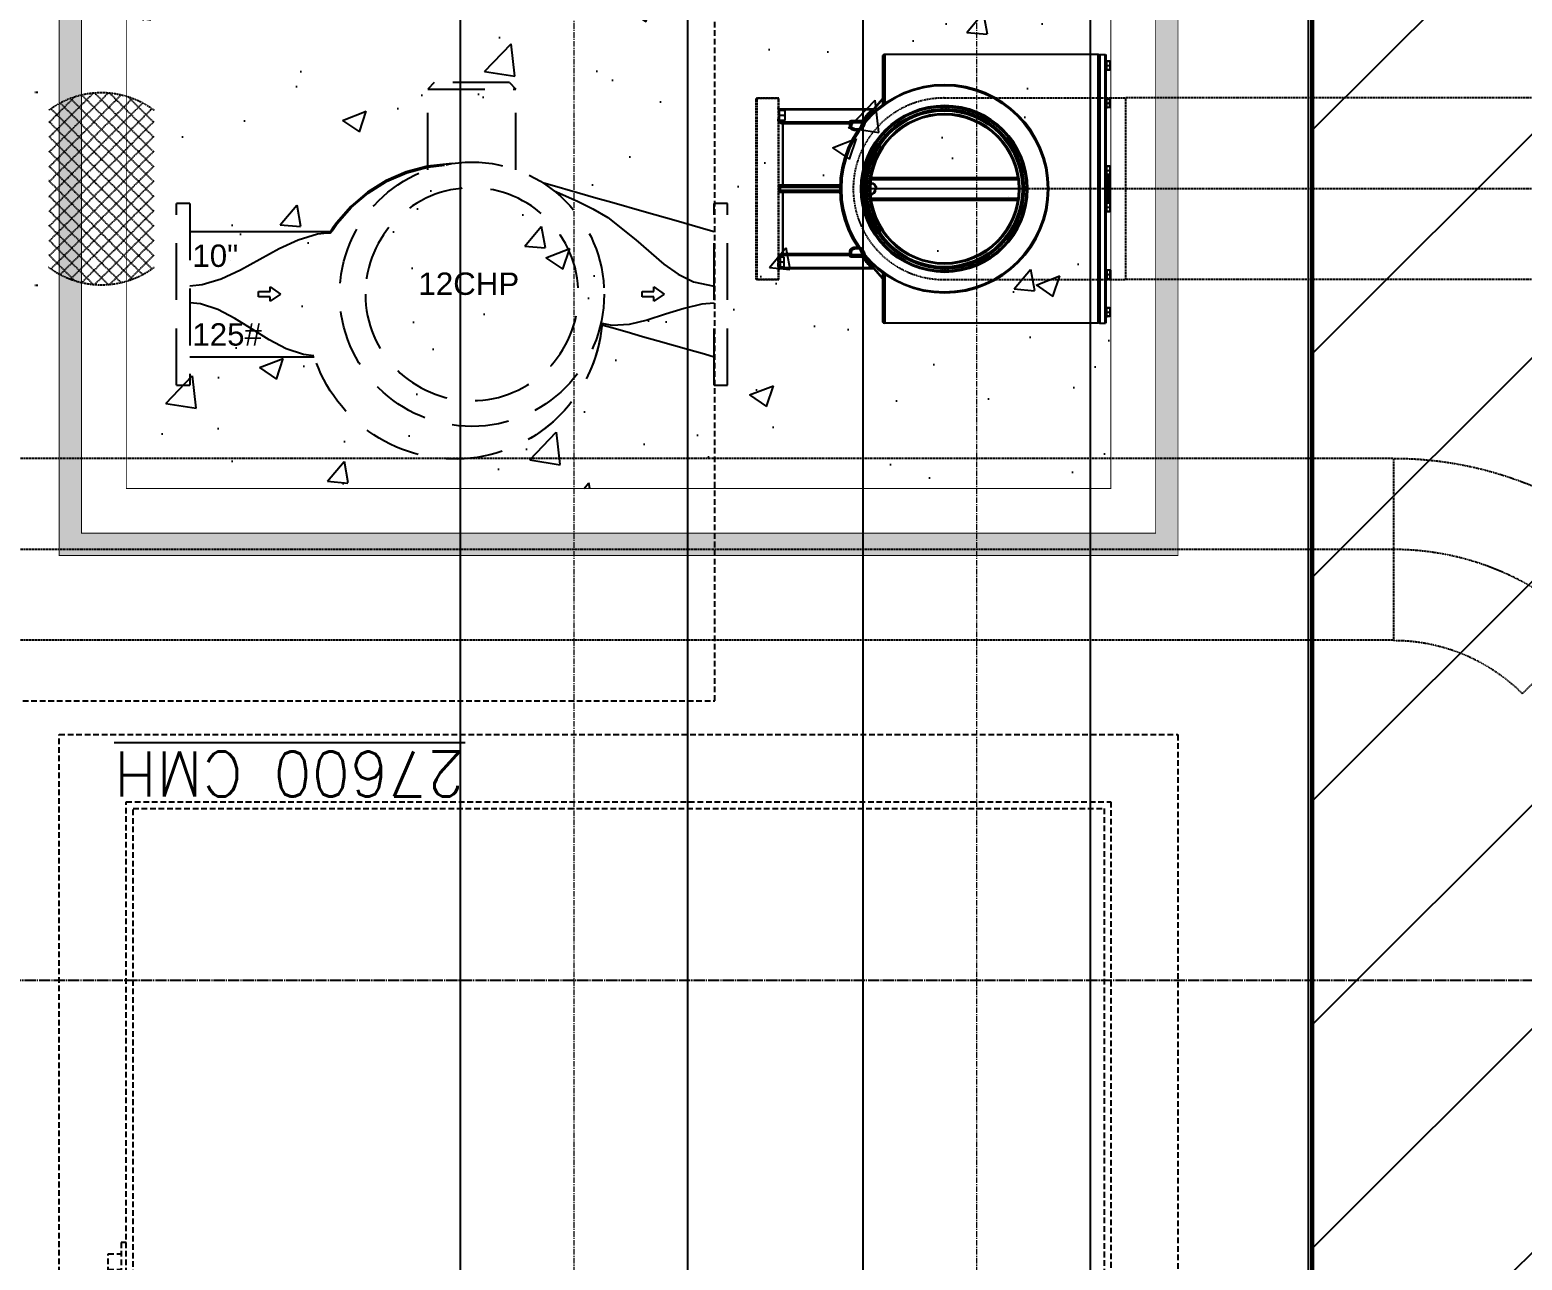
# Model space of a CAD drawing. Header units: millimetres. Extents: x -18489 to 17339, y -1599 to 10961.
# Drawn here: x -16139.7 to -15806.2, y 3680 to 3955 of the extents above; entities that cross this region are included whole.
import ezdxf
from ezdxf.enums import TextEntityAlignment as Align

# ---------------------------------------------------------------- set-up
doc = ezdxf.new("R2010")
doc.units = ezdxf.units.MM
for name, pattern in [('188K-SM-03-F10-MECH-EQ-Y2257103$0$Micron CUP L10 HVAC EQU$0$DASHED', [19.05, 12.7, -6.35]), ('188K-SM-07-F10-MECH-CHW PIPE-Y2257103$0$Micron CUP L10 HVAC 2nd PIPE$0$JIS_02_1.0', [2, 1, -1]), ('188K-SM-07-F10-MECH-CHW PIPE-Y2257103$0$XKA01LR1-HVAC-PIPE-冷卻水-Y2225103 Shawn$0$CENTER', [2, 1.25, -0.25, 0.25, -0.25]), ('X-CUB3-L10$0$COL-CEN-LIN', [3.25, 2.5, -0.25, 0.25, -0.25])]:
    doc.linetypes.add(name, pattern=pattern)
for name, color, linetype in [('188K-SM-03-F10-MECH-EQ-Y2257103$0$0 Xref', 8, 'Continuous'), ('188K-SM-03-F10-MECH-EQ-Y2257103$0$M-EQU-FOUNDATION', 8, 'Continuous'), ('188K-SM-03-F10-MECH-EQ-Y2257103$0$Micron CUP L10 CDA EQU$0$M MOVE-IN AREA', 8, 'Continuous'), ('188K-SM-03-F10-MECH-EQ-Y2257103$0$Micron CUP L10 HVAC EQU$0$M-FUTURE-EQU', 253, '188K-SM-03-F10-MECH-EQ-Y2257103$0$Micron CUP L10 HVAC EQU$0$DASHED'), ('188K-SM-07-F10-MECH-CHW PIPE-Y2257103$0$0 XC', 8, 'Continuous'), ('188K-SM-07-F10-MECH-CHW PIPE-Y2257103$0$M-CWTR-12PIPE-R', 4, 'Continuous'), ('188K-SM-07-F10-MECH-CHW PIPE-Y2257103$0$M-P-HWR-D-29', 211, 'Continuous'), ('188K-SM-07-F10-MECH-CHW PIPE-Y2257103$0$M-P-HWS-D-35', 1, 'Continuous'), ('188K-SM-07-F10-MECH-CHW PIPE-Y2257103$0$Micron CUP L10 HVAC 2nd PIPE$0$M-P-PHASE 2-PIPE', 8, '188K-SM-07-F10-MECH-CHW PIPE-Y2257103$0$Micron CUP L10 HVAC 2nd PIPE$0$JIS_02_1.0'), ('X-CUB3-L10$0$CCL', 8, 'X-CUB3-L10$0$COL-CEN-LIN')]:
    doc.layers.add(name, color=color, linetype=linetype)
doc.layers.add('188K-SM-07-F10-MECH-CHW PIPE-Y2257103$0$XKA01LR1-HVAC-PIPE-冷卻水-Y2225103 Shawn$0$M-PIPE-CEN', color=8, linetype='188K-SM-07-F10-MECH-CHW PIPE-Y2257103$0$XKA01LR1-HVAC-PIPE-冷卻水-Y2225103 Shawn$0$CENTER', lineweight=9)
doc.styles.add('188K-SM-03-F10-MECH-EQ-Y2257103$0$Micron CUP L10 HVAC EQU$0$AA-TXT', font='simplex.shx', dxfattribs={"bigfont": 'china.shx'})
doc.styles.add('188K-SM-03-F10-MECH-EQ-Y2257103$0$Micron CUP L10 HVAC EQU$0$Standard', font='arial.ttf')

# ---------------------------------------------------------------- blocks, each defined once
blk = doc.blocks.new('188K-SM-03-F10-MECH-EQ-Y2257103$0$Micron CUP L10 HVAC EQU$0$ARROW')
for p, q in [((-0.98, 3.35), (-0.99, 4.64)), ((-0.99, 4.64), (2, 2.52)), ((-1, 1.71), (-0.98, 1.71)), ((-0.97, 0.46), (-0.98, 1.71)), ((2, 2.52), (-0.97, 0.46)), ((-0.97, 0.46), (-0.97, 0.46))]:
    blk.add_line(p, q)
blk.add_lwpolyline([(-1, 1.71), (-4.4, 1.71), (-4.4, 3.35), (-1, 3.35)])
blk = doc.blocks.new('188K-SM-03-F10-MECH-EQ-Y2257103$0$Micron CUP L10 HVAC EQU$0$A$C081C243A')
for p, q in [((59.9, 65.93), (58.47, 64.5)), ((58.47, 46.46), (58.47, 64.5)), ((58.47, 64.5), (78.15, 64.5)), ((76.72, 65.93), (59.9, 65.93)), ((76.72, 65.93), (78.15, 64.5)), ((78.15, 46.46), (78.15, 64.5)), ((2.27, -1.7), (2.27, 38.94)), ((5.29, 38.94), (2.27, 38.94)), ((5.29, 38.94), (5.29, -1.7)), ((122.44, -1.69), (122.44, 38.95)), ((125.46, 38.95), (122.44, 38.95)), ((125.46, -1.69), (125.46, 38.95)), ((2.27, -1.7), (5.29, -1.7)), ((122.44, -1.69), (125.46, -1.69))]:
    blk.add_line(p, q)
for points in [[(63.96, 47.83), (63.26, 47.81), (58.39, 47.27), (53.66, 46.01), (49.14, 44.05), (44.96, 41.43), (41.25, 38.26), (38.04, 34.57), (37.25, 33.47), (36.87, 32.9), (36.78, 32.76), (36.75, 32.71)], [(36.95, 32.57), (36.98, 32.63), (37.08, 32.77), (37.45, 33.33), (38.23, 34.42), (41.42, 38.09), (45.1, 41.24), (49.26, 43.83), (53.74, 45.78), (58.44, 47.03), (62.2, 47.51)], [(122.44, 32.6), (121.13, 32.97), (117.54, 33.99), (113.95, 35.02), (106.77, 37.07), (99.61, 39.12), (96.03, 40.14), (92.43, 41.17), (85.24, 43.23), (84.16, 43.54)], [(86.66, 41.76), (91.93, 39.4), (95.33, 37.69), (98.66, 35.79), (104.97, 30.78), (111.2, 25.39), (114.43, 23.12), (117.83, 21.43), (122.44, 20.46)], [(36.54, 32.59), (36.52, 32.59), (35.98, 32.59), (33.81, 32.59), (29.47, 32.59), (25.22, 32.59), (20.94, 32.59), (16.6, 32.59), (12.3, 32.59), (8.01, 32.59), (5.29, 32.59)], [(5.29, 20.53), (8.01, 20.78), (12.3, 22.05), (16.6, 24.06), (20.94, 26.44), (25.22, 28.82), (29.47, 30.83), (33.81, 32.1), (35.98, 32.34), (36.52, 32.35), (36.54, 32.35)], [(36.75, 32.71), (36.74, 32.7), (36.72, 32.67), (36.69, 32.65), (36.66, 32.62), (36.62, 32.61), (36.58, 32.6), (36.56, 32.6), (36.54, 32.59)], [(36.54, 32.59), (36.54, 32.52), (36.54, 32.35)], [(36.54, 32.35), (36.57, 32.35), (36.63, 32.36), (36.71, 32.38), (36.77, 32.41), (36.84, 32.45), (36.9, 32.51), (36.94, 32.55), (36.95, 32.57)], [(36.75, 32.71), (36.81, 32.67), (36.95, 32.57)], [(33, 4.9), (30.67, 5.15), (26.84, 6.42), (23.01, 8.43), (19.19, 10.81), (15.36, 13.19), (11.53, 15.2), (7.7, 16.47), (5.29, 16.72)], [(122.44, 16.66), (119.71, 16.4), (115.71, 15.46), (111.6, 14.15), (107.5, 12.85), (103.49, 11.9), (99.69, 11.67), (97.4, 12.06)], [(97.38, 11.82), (99.56, 11.2), (103.01, 10.21), (106.46, 9.22), (109.91, 8.24), (113.36, 7.25), (116.81, 6.26), (120.26, 5.28), (122.44, 4.66)], [(5.29, 4.65), (7.7, 4.65), (11.53, 4.65), (15.36, 4.65), (19.19, 4.65), (23.01, 4.65), (26.84, 4.65), (30.67, 4.65), (33.08, 4.65)]]:
    blk.add_lwpolyline(points)
blk.add_circle((68.31, 18.63), 29.53)
at = {"extrusion": (0, 0, -1)}
blk.add_circle((-68.31, 18.63), 23.79, dxfattribs=at)
for start, end in [(185.2087, 342.5196), (184.782, 245.5776)]:
    blk.add_arc((-64.5, 14.82), 33.02, start, end, dxfattribs=at)
at = {"xscale": 0.7619999999999933, "yscale": 0.7619999999999933, "zscale": 0.7619999999999933}
for p in [(24, 16.72), (109.72, 16.72)]:
    blk.add_blockref('188K-SM-03-F10-MECH-EQ-Y2257103$0$Micron CUP L10 HVAC EQU$0$ARROW', p, dxfattribs=at)
at = {"style": '188K-SM-03-F10-MECH-EQ-Y2257103$0$Micron CUP L10 HVAC EQU$0$Standard'}
for s, p in [('10"', (5.85, 24.74)), ('12CHP', (56.37, 18.49)), ('125#', (5.85, 7.15))]:
    blk.add_text(s, height=5, dxfattribs=at).set_placement(p)
blk = doc.blocks.new('188K-SM-03-F10-MECH-EQ-Y2257103$0$Micron CUP L10 HVAC EQU$0$A$C9f966d85')
blk.add_line((-109.8, 1195.2), (-138.7, 1195.2))
for points in [[(0, 1450), (0, 0), (-2500, 0), (-2500, 1450)], [(-150, 1300), (-150, 150), (-2350, 150), (-2350, 1300)], [(-165, 1285), (-165, 165), (-2335, 165), (-2335, 1285)]]:
    blk.add_lwpolyline(points, close=True)
for points in [[(-150, 1135), (-138.7, 1135), (-138.7, 1285), (-150, 1285)], [(-109.8, 1259.6), (-109.8, 1160.4), (-138.7, 1160.4)], [(-109.8, 1259.6), (-138.7, 1259.6)]]:
    blk.add_lwpolyline(points)
at = {"style": '188K-SM-03-F10-MECH-EQ-Y2257103$0$Micron CUP L10 HVAC EQU$0$AA-TXT'}
blk.add_text('%%U27600 CMH', height=100, dxfattribs=at).set_placement((-515, 87.9), align=Align.MIDDLE_CENTER)
blk = doc.blocks.new('188K-SM-03-F10-MECH-EQ-Y2257103$0$Micron CUP L10 HVAC EQU')
at = {"layer": '188K-SM-03-F10-MECH-EQ-Y2257103$0$Micron CUP L10 HVAC EQU$0$M-FUTURE-EQU', "elevation": 1960}
blk.add_lwpolyline([(-215101.6, 30958), (-204601.6, 30958), (-204601.6, 34958), (-215101.6, 34958)], close=True, dxfattribs=at)
at = {"layer": '188K-SM-03-F10-MECH-EQ-Y2257103$0$Micron CUP L10 HVAC EQU$0$M-FUTURE-EQU', "xscale": 10, "yscale": 10, "zscale": 10}
blk.add_blockref('188K-SM-03-F10-MECH-EQ-Y2257103$0$Micron CUP L10 HVAC EQU$0$A$C081C243A', (-205827.6, 31680.3), dxfattribs=at)
at = {"layer": '188K-SM-03-F10-MECH-EQ-Y2257103$0$Micron CUP L10 HVAC EQU$0$M-FUTURE-EQU', "rotation": 180}
blk.add_blockref('188K-SM-03-F10-MECH-EQ-Y2257103$0$Micron CUP L10 HVAC EQU$0$A$C9f966d85', (-206066.7, 30882.2), dxfattribs=at)
blk = doc.blocks.new('188K-SM-03-F10-MECH-EQ-Y2257103')
at = {"layer": '188K-SM-03-F10-MECH-EQ-Y2257103$0$M-EQU-FOUNDATION'}
h = blk.add_hatch(dxfattribs=at)
h.set_pattern_fill('AR-CONC', color=256, scale=0.1)
h.set_pattern_definition([(50, (3773.521, -250.801), (18.218467, -1.593909), [1.905, -20.955]), (355, (3773.521, -250.8), (-3.524342, 19.105685), [1.524, -16.764058]), (100.45144, (3775.04, -250.934), (14.694125, 17.511775), [1.619001, -17.809024]), (46.1842, (3773.521, -245.72), (27.107904, -4.204233), [2.8575, -31.4325]), (96.63556, (3775.78, -246.07), (23.740413, 24.742612), [2.428502, -26.71356]), (351.18415, (3773.52, -245.72), (23.740413, 24.742612), [2.285997, -25.145973]), (21, (3776.061, -246.991), (15.161439, -10.22652), [1.905, -20.955]), (326, (3776.061, -246.99), (6.180203, 18.418797), [1.524, -16.764]), (71.451445, (3777.325, -247.843), (21.341642, 8.192277), [1.619001, -17.808994]), (37.5, (3773.5214, -250.801), (0.3088603, 8.4555039), [0, -16.5608, 0, -17.018, 0, -16.8275]), (7.5, (3773.521, -250.801), (6.6819663, 10.0180575), [0, -9.7028, 0, -16.1798, 0, -6.4135]), (327.5, (3767.857, -250.801), (13.5590595, -0.5728744), [0, -6.35, 0, -19.812, 0, -26.289]), (317.5, (3765.317, -250.801), (14.812918, 2.542649), [0, -8.255, 0, -13.1572, 0, -18.669])])
h.paths.add_polyline_path([(-15888.15, 4192.46), (-15888.15, 3842.46), (-16128.15, 3842.46), (-16128.15, 4192.46)], flags=16)
h.paths.add_polyline_path([(-15883.15, 4197.46), (-15883.15, 3837.46), (-16133.15, 3837.46), (-16133.15, 4197.46)])
h = blk.add_hatch(dxfattribs=at)
h.set_pattern_fill('AR-CONC', color=256, scale=0.3)
h.set_pattern_definition([(50, (3773.52, -250.8), (54.6554, -4.78173), [5.715, -62.865]), (355, (3773.52, -250.8), (-10.57303, 57.31705), [4.572, -50.29218]), (100.45144, (3778.076, -251.2), (44.08237, 52.53533), [4.857, -53.42707]), (46.1842, (3773.52, -235.56), (81.32371, -12.6127), [8.5725, -94.2975]), (96.63556, (3780.3, -236.61), (71.22124, 74.22784), [7.2855, -80.14068]), (351.18415, (3773.52, -235.56), (71.22124, 74.22784), [6.858, -75.43792]), (21, (3781.14, -239.37), (45.48432, -30.67956), [5.715, -62.865]), (326, (3781.14, -239.37), (18.54061, 55.25639), [4.572, -50.292]), (71.45144, (3784.93, -241.93), (64.02493, 24.57683), [4.857, -53.42698]), (37.5, (3773.521, -250.8), (0.926581, 25.366512), [0, -49.6824, 0, -51.054, 0, -50.4825]), (7.5, (3773.52, -250.8), (20.0459, 30.054172), [0, -29.1084, 0, -48.5394, 0, -19.2405]), (327.5, (3756.529, -250.8), (40.677179, -1.718623), [0, -19.05, 0, -59.436, 0, -78.867]), (317.5, (3748.91, -250.8), (44.438754, 7.62795), [0, -24.765, 0, -39.4716, 0, -56.007])])
h.paths.add_polyline_path([(-15898.15, 4182.46), (-15898.15, 3852.46), (-16118.15, 3852.46), (-16118.15, 4182.46)])
at = {"layer": '188K-SM-03-F10-MECH-EQ-Y2257103$0$M-EQU-FOUNDATION', "const_width": 0.2}
for points in [[(-15883.15, 4197.46), (-15883.15, 3837.46), (-16133.15, 3837.46), (-16133.15, 4197.46)], [(-15888.15, 4192.46), (-15888.15, 3842.46), (-16128.15, 3842.46), (-16128.15, 4192.46)], [(-15898.15, 4182.46), (-15898.15, 3852.46), (-16118.15, 3852.46), (-16118.15, 4182.46)]]:
    blk.add_lwpolyline(points, close=True, dxfattribs=at)
at = {"layer": '188K-SM-03-F10-MECH-EQ-Y2257103$0$0 Xref', "xscale": 0.1, "yscale": 0.1, "zscale": 0.1}
blk.add_blockref('188K-SM-03-F10-MECH-EQ-Y2257103$0$Micron CUP L10 HVAC EQU', (4473.52, 709.2), dxfattribs=at)
at = {"layer": '188K-SM-03-F10-MECH-EQ-Y2257103$0$Micron CUP L10 CDA EQU$0$M MOVE-IN AREA'}
h = blk.add_hatch(dxfattribs=at)
h.set_pattern_fill('JIS_WOOD', color=256, scale=50)
h.set_pattern_definition([(45, (4473.52, 709.2), (-25, 25), [])])
h.paths.add_polyline_path([(-17249.15, 7922.46), (-17249.15, 7642.46), (-15853.15, 7642.46), (-15853.15, 6432.46), (-15853.15, 789.96), (-15463.15, 789.96), (-15463.15, 6142.46), (-15463.15, 7642.46), (-14093.15, 7642.46), (-14093.15, 7922.46)])
at = {"layer": '188K-SM-03-F10-MECH-EQ-Y2257103$0$Micron CUP L10 CDA EQU$0$M MOVE-IN AREA', "const_width": 1}
blk.add_lwpolyline([(-17249.15, 7922.46), (-17249.15, 7642.46), (-15853.15, 7642.46), (-15853.15, 6432.46), (-15853.15, 6432.46), (-15853.15, 789.96), (-15463.15, 789.96), (-15463.15, 6142.46), (-15463.15, 6142.46), (-15463.15, 7642.46), (-14093.15, 7642.46), (-14093.15, 7922.46)], close=True, dxfattribs=at)
blk = doc.blocks.new('X-CUB3-L10$0$CUB3-10')
at = {"layer": 'X-CUB3-L10$0$CCL'}
blk.add_line((720, 4462.459), (-5160, 4462.459), dxfattribs=at)
blk = doc.blocks.new('X-CUB3-L10')
at = {"layer": 'X-CUB3-L10$0$CCL'}
blk.add_blockref('X-CUB3-L10$0$CUB3-10', (-12838.15, -720), dxfattribs=at)
blk = doc.blocks.new('188K-SM-07-F10-MECH-CHW PIPE-Y2257103$0$Micron CUP L10 HVAC 2nd PIPE$0$250A-13')
blk.add_lwpolyline([(49, 202.5), (49, -202.5), (0, -202.5), (0, 202.5), (49, 202.5)])
blk = doc.blocks.new('188K-SM-07-F10-MECH-CHW PIPE-Y2257103$0$Micron CUP L10 HVAC 2nd PIPE$0$端吸過濾器350A-P')
at = {"linetype": 'Continuous'}
for p, q in [((-285, 370.3), (-265.9, 370.3)), ((-285, 370.3), (-285, 362.4)), ((-275.5, 362.4), (-275.5, 369.5)), ((-265.9, 362.4), (-265.9, 370.3)), ((-201.1, 362.4), (-201.1, 370.3)), ((-182, 370.3), (-201.1, 370.3)), ((-191.6, 362.4), (-191.6, 369.5)), ((-182, 370.3), (-182, 362.4)), ((-50.8, 370.3), (-50.8, 362.4)), ((-50.8, 370.3), (-31.7, 370.3)), ((-41.2, 362.4), (-41.2, 369.5)), ((-31.7, 362.4), (-31.7, 370.3)), ((-31.7, 366.8), (31.7, 366.8)), ((-28.7, 370), (28.7, 370)), ((31.7, 370.3), (50.8, 370.3)), ((31.7, 370.3), (31.7, 362.4)), ((41.2, 362.4), (41.2, 369.5)), ((50.8, 362.4), (50.8, 370.3)), ((182, 370.3), (182, 362.4)), ((182, 370.3), (201.1, 370.3)), ((191.6, 362.4), (191.6, 369.5)), ((201.1, 362.4), (201.1, 370.3)), ((265.9, 370.3), (265.9, 362.4)), ((265.9, 370.3), (285, 370.3)), ((275.5, 362.4), (275.5, 369.5)), ((285, 362.4), (285, 370.3)), ((-300, 359.2), (300, 359.2)), ((-300, 347.1), (-300, 359.2)), ((-300, 347.1), (300, 347.1)), ((-299.4, 346.4), (-300, 347.1)), ((-297.5, 346.4), (-300, 343.9)), ((-300, 343.9), (300, 343.9)), ((-300, 343.9), (-300, -132.8)), ((-299.4, 346.4), (299.4, 346.4)), ((-298.7, 360.4), (298.7, 360.4)), ((-287.3, 362.4), (-263.7, 362.4)), ((-287.3, 360.4), (-287.3, 362.4)), ((-263.7, 360.4), (-263.7, 362.4)), ((-179.8, 362.4), (-203.4, 362.4)), ((-203.4, 360.4), (-203.4, 362.4)), ((-179.8, 360.4), (-179.8, 362.4)), ((-53, 360.4), (-53, 362.4)), ((-53, 362.4), (-29.4, 362.4)), ((-31.7, 363.6), (31.7, 363.6)), ((-29.4, 360.4), (-29.4, 362.4)), ((29.4, 362.4), (53, 362.4)), ((29.4, 360.4), (29.4, 362.4)), ((53, 360.4), (53, 362.4)), ((179.8, 362.4), (203.4, 362.4)), ((179.8, 360.4), (179.8, 362.4)), ((203.4, 360.4), (203.4, 362.4)), ((263.7, 360.4), (263.7, 362.4)), ((263.7, 362.4), (287.3, 362.4)), ((287.3, 360.4), (287.3, 362.4)), ((297.5, 346.4), (300, 343.9)), ((299.4, 346.4), (300, 347.1)), ((300, 347.1), (300, 359.2)), ((300, 343.9), (300, -132.8)), ((0, 166.1), (0, -166.1)), ((20.8, -164.7), (20.8, 148.8)), ((23.3, -164.4), (23.3, 148.6)), ((25.5, -164.1), (25.5, 164.1)), ((-300, -132.8), (-189, -132.8)), ((189, -132.8), (300, -132.8)), ((-297.8, -137.6), (-185.5, -137.6)), ((-201.1, -137.6), (-178.9, -156.8)), ((-178.9, -156.8), (-178.9, -156.8)), ((-177.8, -159.2), (-177.8, -367.8)), ((-177.8, -159.2), (-177.8, -367.8)), ((-177.8, -159.2), (-177.8, -159.2)), ((-176.5, -162.9), (-174.4, -160.5)), ((-176.5, -162.9), (-176.5, -371)), ((176.5, -162.9), (174.4, -160.5)), ((176.5, -162.9), (176.5, -371)), ((177.8, -159.2), (177.8, -367.8)), ((177.8, -367.8), (177.8, -159.2)), ((177.8, -159.2), (177.8, -159.2)), ((201.1, -137.6), (178.9, -156.8)), ((178.9, -156.8), (178.9, -156.8)), ((185.5, -137.6), (297.8, -137.6)), ((-151.7, -184.4), (-151.7, -207.3)), ((-149.2, -207.3), (-149.2, -184.4)), ((-147.9, -208.6), (-147.9, -183.1)), ((-147.9, -183.1), (-147.5, -183.1)), ((-146, -178.6), (-146.3, -178.6)), ((146.3, -178.6), (146, -178.6)), ((147.9, -183.1), (147.5, -183.1)), ((147.9, -183.1), (147.9, -208.6)), ((149.2, -184.4), (149.2, -207.3)), ((151.7, -207.3), (151.7, -184.4)), ((-151.7, -207.3), (-149.2, -207.3)), ((-148.9, -211), (-148.2, -208.5)), ((-148.9, -211), (-148.9, -361.4)), ((-148, -208.6), (-148, -208.6)), ((-147.9, -208.6), (-140.2, -208.6)), ((-145.7, -211.1), (-145.7, -361.4)), ((-145.7, -211.1), (-145.4, -211.1)), ((-145.4, -211.1), (-137.8, -211.1)), ((-7.8, -361.4), (-7.8, -230.8)), ((-4.8, -367.8), (-4.8, -230.9)), ((-3.5, -367.8), (-3.5, -230.9)), ((3.5, -230.9), (3.5, -367.8)), ((4.8, -230.9), (4.8, -367.8)), ((7.8, -230.8), (7.8, -361.4)), ((137.8, -211.1), (145.4, -211.1)), ((147.9, -208.6), (140.2, -208.6)), ((145.4, -211.1), (145.7, -211.1)), ((145.7, -361.4), (145.7, -211.1)), ((148.9, -211), (148.2, -208.5)), ((148.9, -211), (148.9, -361.4)), ((151.7, -207.3), (149.2, -207.3)), ((-148.9, -361.4), (-4.8, -361.4)), ((4.8, -361.4), (148.9, -361.4)), ((175.4, -357.3), (152.5, -357.3)), ((152.5, -357.3), (152.5, -371)), ((164, -358.3), (164, -370)), ((175.4, -357.3), (175.4, -371)), ((-155.3, -367.8), (-177.8, -367.8)), ((-155.3, -367.8), (-155.3, -371)), ((4.8, -367.8), (-4.8, -367.8)), ((177.8, -367.8), (175.4, -367.8))]:
    blk.add_line(p, q, dxfattribs=at)
for points in [[(-177.8, -367.8), (-178, -369), (-178.7, -370.1), (-179.8, -370.8), (-181, -371)], [(-3.5, -367.8), (-3.5, -369), (-3.6, -370.1), (-3.6, -370.8), (-3.6, -371)], [(3.5, -367.8), (3.5, -369), (3.6, -370.1), (3.6, -370.8), (3.6, -371)], [(177.8, -367.8), (178, -369), (178.7, -370.1), (179.8, -370.8), (181, -371)]]:
    blk.add_lwpolyline(points, dxfattribs=at)
for radius in [232.5, 231, 186, 184.8, 183.5, 178, 176.9, 175.6, 174.4, 167.7, 166.1]:
    blk.add_circle((0, 0), radius, dxfattribs=at)
blk.add_circle((0, 0), 178)
for centre, radius, start, end in [((-28.7, 366.8), 3.18, 90, 160.7195), ((28.7, 366.8), 3.18, 19.2805, 90), ((-298.7, 359.2), 1.27, 90, 180), ((298.7, 359.2), 1.27, 0, 90), ((-293.6, -132.8), 6.37, 180, 229.0856), ((293.6, -132.8), 6.37, 310.9144, 0), ((-181, -159.2), 3.18, 0, 49.0856), ((0, -166.1), 13.7, 2.6126, 90), ((0, -166.1), 12.2, 2.3876, 90), ((181, -159.2), 3.18, 130.9144, 180), ((-147.9, -184.4), 1.27, 90, 180), ((147.9, -184.4), 1.27, 0, 90), ((-147.9, -207.3), 3.82, 180, 254.5444), ((-147.9, -207.3), 1.27, 180, 270), ((147.9, -207.3), 1.27, 270, 0), ((147.9, -207.3), 3.82, 285.4556, 0), ((-181, -367.8), 3.18, 270, 0), ((-8, -367.8), 3.18, 270, 0), ((8, -367.8), 3.18, 180, 270), ((181, -367.8), 3.18, 180, 270)]:
    blk.add_arc(centre, radius, start, end, dxfattribs=at)
for points in [[(-285, 369.5), (-284, 369.8), (-283.1, 370), (-282.1, 370.2), (-281.2, 370.3), (-280.2, 370.3)], [(-280.2, 370.3), (-279.3, 370.3), (-278.4, 370.2), (-277.4, 370), (-276.5, 369.8), (-275.5, 369.5)], [(-275.5, 369.5), (-274.5, 369.8), (-273.5, 370), (-272.6, 370.2), (-271.6, 370.3), (-270.7, 370.3)], [(-270.7, 370.3), (-269.8, 370.3), (-268.8, 370.2), (-267.9, 370), (-266.9, 369.8), (-265.9, 369.5)], [(-196.4, 370.3), (-197.3, 370.3), (-198.2, 370.2), (-199.2, 370), (-200.1, 369.8), (-201.1, 369.5)], [(-191.6, 369.5), (-192.6, 369.8), (-193.6, 370), (-194.5, 370.2), (-195.4, 370.3), (-196.4, 370.3)], [(-186.8, 370.3), (-187.8, 370.3), (-188.7, 370.2), (-189.6, 370), (-190.6, 369.8), (-191.6, 369.5)], [(-182, 369.5), (-183, 369.8), (-184, 370), (-184.9, 370.2), (-185.9, 370.3), (-186.8, 370.3)], [(-50.8, 369.5), (-49.8, 369.8), (-48.8, 370), (-47.9, 370.2), (-46.9, 370.3), (-46, 370.3)], [(-46, 370.3), (-45, 370.3), (-44.1, 370.2), (-43.2, 370), (-42.2, 369.8), (-41.2, 369.5)], [(-41.2, 369.5), (-40.2, 369.8), (-39.2, 370), (-38.3, 370.2), (-37.4, 370.3), (-36.4, 370.3)], [(-36.4, 370.3), (-35.5, 370.3), (-34.6, 370.2), (-33.6, 370), (-32.7, 369.8), (-31.7, 369.5)], [(31.7, 369.5), (32.7, 369.8), (33.6, 370), (34.6, 370.2), (35.5, 370.3), (36.4, 370.3)], [(36.4, 370.3), (37.4, 370.3), (38.3, 370.2), (39.2, 370), (40.2, 369.8), (41.2, 369.5)], [(41.2, 369.5), (42.2, 369.8), (43.2, 370), (44.1, 370.2), (45, 370.3), (46, 370.3)], [(46, 370.3), (46.9, 370.3), (47.9, 370.2), (48.8, 370), (49.8, 369.8), (50.8, 369.5)], [(182, 369.5), (183, 369.8), (184, 370), (184.9, 370.2), (185.9, 370.3), (186.8, 370.3)], [(186.8, 370.3), (187.8, 370.3), (188.7, 370.2), (189.6, 370), (190.6, 369.8), (191.6, 369.5)], [(191.6, 369.5), (192.6, 369.8), (193.6, 370), (194.5, 370.2), (195.4, 370.3), (196.4, 370.3)], [(196.4, 370.3), (197.3, 370.3), (198.2, 370.2), (199.2, 370), (200.1, 369.8), (201.1, 369.5)], [(265.9, 369.5), (266.9, 369.8), (267.9, 370), (268.8, 370.2), (269.8, 370.3), (270.7, 370.3)], [(270.7, 370.3), (271.6, 370.3), (272.6, 370.2), (273.5, 370), (274.5, 369.8), (275.5, 369.5)], [(275.5, 369.5), (276.5, 369.8), (277.4, 370), (278.4, 370.2), (279.3, 370.3), (280.2, 370.3)], [(280.2, 370.3), (281.2, 370.3), (282.1, 370.2), (283.1, 370), (284, 369.8), (285, 369.5)], [(18.3, 144.6), (18.3, 145)], [(20.8, 148.8), (20.8, 164.3)], [(23.8, 152.4), (23.5, 152.5), (22.6, 152.5), (21.3, 152.6)], [(23.3, 148.6), (23.3, 164)], [(-178.9, -156.8), (-178.8, -156.8), (-178.6, -157), (-178.2, -157.3), (-177.7, -157.8), (-177, -158.3), (-176.3, -158.9), (-175.4, -159.7), (-174.4, -160.5)], [(-177.8, -159.2), (-177.9, -158.3), (-178.3, -157.5), (-178.9, -156.8)], [(-177.8, -159.2), (-177.7, -159.4), (-177.6, -159.7), (-177.4, -160.2), (-177.3, -160.7), (-177, -161.3), (-176.8, -162.1), (-176.5, -162.9)], [(-176.5, -162.9), (-168.1, -170.2), (-159.9, -177.3), (-151.7, -184.4)], [(-174.4, -160.5), (-166.2, -167.7), (-158, -174.7), (-150, -181.7)], [(150, -181.7), (158, -174.7), (166.2, -167.7), (174.4, -160.5)], [(151.7, -184.4), (159.9, -177.3), (168.1, -170.2), (176.5, -162.9)], [(174.4, -160.5), (175.4, -159.7), (176.3, -158.9), (177, -158.3), (177.7, -157.8), (178.2, -157.3), (178.6, -157), (178.8, -156.8), (178.9, -156.8)], [(176.5, -162.9), (176.8, -162.1), (177, -161.3), (177.3, -160.7), (177.4, -160.2), (177.6, -159.7), (177.7, -159.4), (177.8, -159.2)], [(177.8, -159.2), (177.9, -158.3), (178.3, -157.5), (178.9, -156.8)], [(-150, -181.7), (-150.1, -181.9), (-150.4, -182.3), (-150.8, -182.9), (-151.3, -183.6), (-151.7, -184.4)], [(-151.7, -184.4), (-150.7, -184.4), (-149.9, -184.4), (-149.4, -184.4), (-149.2, -184.4)], [(-146.3, -178.6), (-147.2, -178.7), (-147.8, -179), (-148.4, -179.3), (-148.8, -179.6), (-149.2, -180), (-149.5, -180.4), (-149.7, -180.8), (-149.8, -181.2), (-149.9, -181.5), (-150, -181.7)], [(-150, -181.7), (-149.4, -182.4), (-149.1, -183.2)], [(-149.1, -183.2), (-149.1, -184.1)], [(-147.5, -183.1), (-147.9, -183.1)], [(-146, -178.6), (-145.4, -179.5), (-145.1, -180.4), (-145.3, -181.5), (-145.8, -182.3), (-146.6, -182.9), (-147.5, -183.1)], [(-146.3, -178.6), (-145.7, -179.4), (-145.5, -180.4), (-145.6, -181.5), (-146.2, -182.3), (-147, -182.9), (-147.5, -183.1)], [(-136.7, -187.1), (-139.4, -185.9), (-141.7, -184.9), (-143.7, -184.1), (-145.4, -183.5), (-146.6, -183.2), (-147.5, -183.1)], [(-135.3, -183.4), (-137.9, -182), (-140.2, -180.8), (-142.2, -179.8), (-143.8, -179.2), (-145.1, -178.8), (-146, -178.6)], [(-140.2, -208.6), (-138.7, -208.2), (-137.2, -207.2), (-136, -205.7), (-134.9, -203.9), (-134.1, -202.1), (-133.6, -200.2), (-133.2, -198.5), (-133.1, -196.7), (-133.1, -195), (-133.2, -193.2), (-133.6, -191.4), (-134.2, -189.5)], [(-137.8, -211.1), (-136.4, -210.7), (-134.9, -209.4), (-133.7, -207.6), (-132.7, -205.6), (-131.9, -203.3), (-131.3, -201.1), (-131.2, -200)], [(-135.3, -183.4), (-135.2, -184.2), (-135.5, -185.2), (-136, -186.3), (-136.7, -187.1)], [(-134.2, -189.5), (-134.5, -188.9), (-134.9, -188.4), (-135.4, -188), (-135.8, -187.6), (-136.3, -187.3), (-136.7, -187.1)], [(-131.9, -188.2), (-132.3, -187), (-132.8, -186), (-133.4, -185.1), (-134, -184.5), (-134.6, -183.9), (-135.3, -183.4)], [(-131.9, -188.2), (-132.5, -188.8), (-133.2, -189.2), (-134.2, -189.5)], [(-131.2, -191.7), (-131.4, -190.5), (-131.9, -188.2)], [(-131, -192.7), (-131.2, -191.7)], [(-131.2, -200), (-131, -199)], [(-131, -199), (-130.9, -196.9), (-130.9, -194.8), (-131, -192.7)], [(131, -192.7), (130.9, -194.8), (130.9, -196.8), (131, -198.9)], [(131.2, -191.7), (131, -192.7)], [(131, -198.9), (131.2, -200)], [(131.9, -188.2), (131.4, -190.5), (131.2, -191.7)], [(131.2, -200), (131.3, -201), (131.8, -203.2), (132.6, -205.4), (133.6, -207.5), (134.9, -209.3), (136.3, -210.6), (137.8, -211.1)], [(135.3, -183.4), (134.6, -183.9), (134, -184.5), (133.4, -185.1), (132.8, -186), (132.3, -187), (131.9, -188.2)], [(131.9, -188.2), (132.5, -188.8), (133.2, -189.2), (134.2, -189.5)], [(134.2, -189.5), (133.6, -191.4), (133.2, -193.2), (133.1, -195), (133.1, -196.7), (133.2, -198.4), (133.6, -200.1), (134.1, -202), (134.9, -203.8), (135.9, -205.6), (137.2, -207.1), (138.7, -208.2), (140.2, -208.6)], [(136.7, -187.1), (136.3, -187.3), (135.8, -187.6), (135.4, -188), (134.9, -188.4), (134.5, -188.9), (134.2, -189.5)], [(135.3, -183.4), (135.2, -184.2), (135.5, -185.2), (136, -186.3), (136.7, -187.1)], [(146, -178.6), (145.1, -178.8), (143.8, -179.2), (142.2, -179.8), (140.2, -180.8), (137.9, -182), (135.3, -183.4)], [(147.5, -183.1), (146.6, -183.2), (145.4, -183.5), (143.7, -184.1), (141.7, -184.9), (139.4, -185.9), (136.7, -187.1)], [(146, -178.6), (145.4, -179.5), (145.1, -180.4), (145.3, -181.5), (145.8, -182.3), (146.6, -182.9), (147.5, -183.1)], [(146.3, -178.6), (145.7, -179.5), (145.5, -180.4), (145.7, -181.5), (146.2, -182.3), (147, -182.9), (147.5, -183.1)], [(150, -181.7), (149.9, -181.5), (149.8, -181.2), (149.7, -180.8), (149.5, -180.5), (149.3, -180.1), (149, -179.8), (148.8, -179.5), (148.4, -179.3), (148.1, -179.1), (147.8, -178.9), (147.4, -178.8), (146.9, -178.7), (146.3, -178.6)], [(147.5, -183.1), (147.9, -183.1)], [(150, -181.7), (149.4, -182.4), (149.1, -183.2)], [(149.1, -183.2), (149.1, -184.1)], [(151.7, -184.4), (150.7, -184.4), (149.9, -184.4), (149.4, -184.4), (149.2, -184.4)], [(151.7, -184.4), (151.3, -183.6), (150.8, -182.9), (150.4, -182.3), (150.1, -181.9), (150, -181.7)], [(-148.9, -211), (-148.2, -211), (-147.4, -211.1), (-146.7, -211.1), (-146.2, -211.1), (-145.9, -211.1), (-145.7, -211.1)], [(-147.9, -208.6), (-148, -208.6)], [(-146.9, -209), (-147.9, -208.6)], [(-145.4, -211.1), (-145.6, -210.2), (-146.1, -209.3), (-146.9, -208.8), (-147.9, -208.6)], [(-145.7, -211.1), (-146, -209.9), (-146.9, -209)], [(-137.8, -211.1), (-138, -210.2), (-138.5, -209.3), (-139.3, -208.8), (-140.2, -208.6)], [(137.8, -211.1), (138, -210.2), (138.5, -209.3), (139.3, -208.8), (140.2, -208.6)], [(145.4, -211.1), (145.6, -210.2), (146.1, -209.3), (146.9, -208.8), (147.9, -208.6)], [(145.7, -211.1), (146, -209.9), (146.9, -209)], [(145.7, -211.1), (145.9, -211.1), (146.2, -211.1), (146.7, -211.1), (147.4, -211.1), (148.2, -211), (148.9, -211)], [(146.9, -209), (147.9, -208.6)], [(147.9, -208.6), (148, -208.6)], [(-148.9, -361.4), (-149, -362.7), (-149.5, -364.1), (-150.3, -365.4), (-151.4, -366.5), (-152.7, -367.2), (-154, -367.7), (-155.3, -367.8)], [(-145.7, -361.4), (-145.9, -363.4), (-146.6, -365.4), (-147.8, -367.3), (-149.4, -369), (-151.4, -370.1), (-153.4, -370.8), (-155.3, -371)], [(-8, -371), (-7.9, -370.8), (-7.9, -370.1), (-7.8, -369), (-7.8, -367.3), (-7.8, -365.4), (-7.8, -363.4), (-7.8, -361.4)], [(7.8, -361.4), (7.8, -363.4), (7.8, -365.4), (7.8, -367.3), (7.8, -369), (7.9, -370.1), (7.9, -370.8), (8, -371)], [(152.3, -370.5), (151.4, -370.1), (149.4, -369), (147.8, -367.3), (146.6, -365.4), (145.9, -363.4), (145.7, -361.4)], [(152.5, -367.2), (151.4, -366.5), (150.3, -365.4), (149.5, -364.1), (149, -362.7), (148.9, -361.4)], [(158.2, -357.3), (157.1, -357.4), (156, -357.5), (154.8, -357.7), (153.7, -358), (152.5, -358.3)], [(164, -358.3), (162.8, -358), (161.6, -357.7), (160.5, -357.5), (159.4, -357.4), (158.2, -357.3)], [(169.7, -357.3), (168.6, -357.4), (167.4, -357.5), (166.3, -357.7), (165.1, -358), (164, -358.3)], [(175.4, -358.3), (174.2, -358), (173.1, -357.7), (172, -357.5), (170.8, -357.4), (169.7, -357.3)], [(152.5, -370.6), (152.3, -370.5)], [(154.8, -370.6), (153.7, -370.3), (152.5, -370)], [(156, -370.8), (154.8, -370.6)], [(158.2, -371), (157.1, -371), (156, -370.8)], [(164, -370), (162.8, -370.3), (161.6, -370.6), (160.5, -370.8), (159.4, -371), (158.2, -371)], [(169.7, -371), (168.6, -371), (167.4, -370.8), (166.3, -370.6), (165.1, -370.3), (164, -370)], [(175.4, -370), (174.2, -370.3), (173.1, -370.6), (172, -370.8), (170.8, -371), (169.7, -371)]]:
    blk.add_spline(points, degree=3, dxfattribs=at)
at = {"rotation": 90.00000000000001}
blk.add_blockref('188K-SM-07-F10-MECH-CHW PIPE-Y2257103$0$Micron CUP L10 HVAC 2nd PIPE$0$250A-13', (0, -420), dxfattribs=at)
blk = doc.blocks.new('188K-SM-07-F10-MECH-CHW PIPE-Y2257103$0$Micron CUP L10 HVAC 2nd PIPE$0$A$C346f1867')
for p, q in [((-290.7, 215.7), (-283.7, 215.7)), ((-126.8, 213.9), (-259.1, 81.7)), ((-160.3, 213.7), (-259.1, 114.9)), ((-98, 209.6), (-259.1, 48.5)), ((-202, 205.2), (-259.1, 148.1)), ((-72.6, 202), (-259.1, 15.4)), ((-24.6, 15.4), (-211.1, 202)), ((-24.6, 48.5), (-185.7, 209.6)), ((-24.6, 81.7), (-156.9, 213.9)), ((-24.6, 114.9), (-123.4, 213.7)), ((-24.6, 148.1), (-81.7, 205.2)), ((-49.7, 191.7), (-259.1, -17.7)), ((-29.1, 179), (-259.1, -50.9)), ((-24.6, -50.9), (-254.6, 179)), ((-24.6, -17.7), (-234, 191.7)), ((-24.6, 150.4), (-259.1, -84.1)), ((-24.6, -84.1), (-259.1, 150.4)), ((-24.6, 117.2), (-259.1, -117.2)), ((-24.6, -117.2), (-259.1, 117.2)), ((-24.6, 84.1), (-259.1, -150.4)), ((-24.6, -150.4), (-259.1, 84.1)), ((-29.1, -179), (-259.1, 50.9)), ((-24.6, 50.9), (-254.6, -179)), ((-49.7, -191.7), (-259.1, 17.7)), ((-24.6, 17.7), (-234, -191.7)), ((-72.6, -202), (-259.1, -15.4)), ((-24.6, -15.4), (-211.1, -202)), ((-98, -209.6), (-259.1, -48.5)), ((-24.6, -48.5), (-185.7, -209.6)), ((-126.8, -213.9), (-259.1, -81.7)), ((-24.6, -81.7), (-156.9, -213.9)), ((-160.3, -213.7), (-259.1, -114.9)), ((-24.6, -114.9), (-123.4, -213.7)), ((-202, -205.2), (-259.1, -148.1)), ((-24.6, -148.1), (-81.7, -205.2)), ((-290.7, -215.7), (-283.7, -215.7))]:
    blk.add_line(p, q)
for centre, start, end in [((-141.8, 17.6), 53, 127), ((-141.8, -17.6), 233, 307)]:
    blk.add_arc(centre, 196.9, start, end)
blk = doc.blocks.new('188K-SM-07-F10-MECH-CHW PIPE-Y2257103$0$Micron CUP L10 HVAC 2nd PIPE')
at = {"layer": '188K-SM-07-F10-MECH-CHW PIPE-Y2257103$0$Micron CUP L10 HVAC 2nd PIPE$0$M-P-PHASE 2-PIPE'}
for p, q in [((-204089.4, 32305.3), (-203683.4, 32305.3)), ((-203683.4, 31899.3), (-203683.4, 32305.3)), ((-202380.6, 32305.3), (-203683.4, 32305.3)), ((-203683.4, 32102.3), (-204089.4, 32102.3)), ((-202380.6, 32102.3), (-203683.4, 32102.3)), ((-204089.4, 31899.3), (-203683.4, 31899.3)), ((-202380.6, 31899.3), (-203683.4, 31899.3)), ((-207310.7, 31500.1), (-203084.9, 31500.1)), ((-207310.7, 31297.1), (-203084.9, 31297.1)), ((-207310.7, 31094.1), (-203084.9, 31094.1))]:
    blk.add_line(p, q, dxfattribs=at)
at = {"layer": '188K-SM-07-F10-MECH-CHW PIPE-Y2257103$0$Micron CUP L10 HVAC 2nd PIPE$0$M-P-PHASE 2-PIPE', "flags": 128}
blk.add_lwpolyline([(-203084.9, 31093.1, -0.198912), (-202797.1, 30973.9), (-202510.1, 31261, 0.198912), (-203084.9, 31499.1)], format="xyb", close=True, dxfattribs=at)
at = {"layer": '188K-SM-07-F10-MECH-CHW PIPE-Y2257103$0$Micron CUP L10 HVAC 2nd PIPE$0$M-P-PHASE 2-PIPE'}
for centre, radius, start, end in [((-204089.4, 32102.3), 203, 90, 270), ((-203084.9, 30686.1), 610, 45, 90)]:
    blk.add_arc(centre, radius, start, end, dxfattribs=at)
at = {"layer": '188K-SM-07-F10-MECH-CHW PIPE-Y2257103$0$Micron CUP L10 HVAC 2nd PIPE$0$M-P-PHASE 2-PIPE', "rotation": 270}
blk.add_blockref('188K-SM-07-F10-MECH-CHW PIPE-Y2257103$0$Micron CUP L10 HVAC 2nd PIPE$0$端吸過濾器350A-P', (-204089.4, 32102.3), dxfattribs=at)
at = {"layer": '188K-SM-07-F10-MECH-CHW PIPE-Y2257103$0$Micron CUP L10 HVAC 2nd PIPE$0$M-P-PHASE 2-PIPE', "xscale": -1, "rotation": 270}
blk.add_blockref('188K-SM-07-F10-MECH-CHW PIPE-Y2257103$0$Micron CUP L10 HVAC 2nd PIPE$0$端吸過濾器350A-P', (-204087.9, 32102.3), dxfattribs=at)
at = {"layer": '188K-SM-07-F10-MECH-CHW PIPE-Y2257103$0$Micron CUP L10 HVAC 2nd PIPE$0$M-P-PHASE 2-PIPE'}
blk.add_blockref('188K-SM-07-F10-MECH-CHW PIPE-Y2257103$0$Micron CUP L10 HVAC 2nd PIPE$0$A$C346f1867', (-205830.4, 32102.3), dxfattribs=at)
blk = doc.blocks.new('188K-SM-07-F10-MECH-CHW PIPE-Y2257103')
at = {"layer": '188K-SM-07-F10-MECH-CHW PIPE-Y2257103$0$M-CWTR-12PIPE-R'}
blk.add_line((-15854.05, 5707.95), (-15854.05, 3265.97), dxfattribs=at)
at = {"layer": '188K-SM-07-F10-MECH-CHW PIPE-Y2257103$0$M-P-HWR-D-29'}
for p, q in [((-16043.55, 4182.46), (-16043.55, -589.74)), ((-15992.75, 4182.46), (-15992.75, -589.74))]:
    blk.add_line(p, q, dxfattribs=at)
at = {"layer": '188K-SM-07-F10-MECH-CHW PIPE-Y2257103$0$M-P-HWS-D-35'}
for p, q in [((-15953.55, 4272.46), (-15953.55, -589.74)), ((-15902.75, 4272.46), (-15902.75, -589.74))]:
    blk.add_line(p, q, dxfattribs=at)
at = {"layer": '188K-SM-07-F10-MECH-CHW PIPE-Y2257103$0$XKA01LR1-HVAC-PIPE-冷卻水-Y2225103 Shawn$0$M-PIPE-CEN', "linetype": '188K-SM-07-F10-MECH-CHW PIPE-Y2257103$0$XKA01LR1-HVAC-PIPE-冷卻水-Y2225103 Shawn$0$CENTER'}
for p, q in [((-15928.15, 4272.46), (-15928.15, -589.74)), ((-16018.15, 4182.46), (-16018.15, -589.74))]:
    blk.add_line(p, q, dxfattribs=at)
at = {"layer": '188K-SM-07-F10-MECH-CHW PIPE-Y2257103$0$0 XC', "xscale": 0.1, "yscale": 0.1, "zscale": 0.1}
blk.add_blockref('188K-SM-07-F10-MECH-CHW PIPE-Y2257103$0$Micron CUP L10 HVAC 2nd PIPE', (4473.52, 709.2), dxfattribs=at)

msp = doc.modelspace()

# ---------------------------------------------------------------- block references
msp.add_blockref('188K-SM-03-F10-MECH-EQ-Y2257103', (0, 0))

# ---------------------------------------------------------------- next in the draw order: block references
for name in ['X-CUB3-L10', '188K-SM-07-F10-MECH-CHW PIPE-Y2257103']:
    msp.add_blockref(name, (0, 0))

doc.saveas('drawing.dxf')
